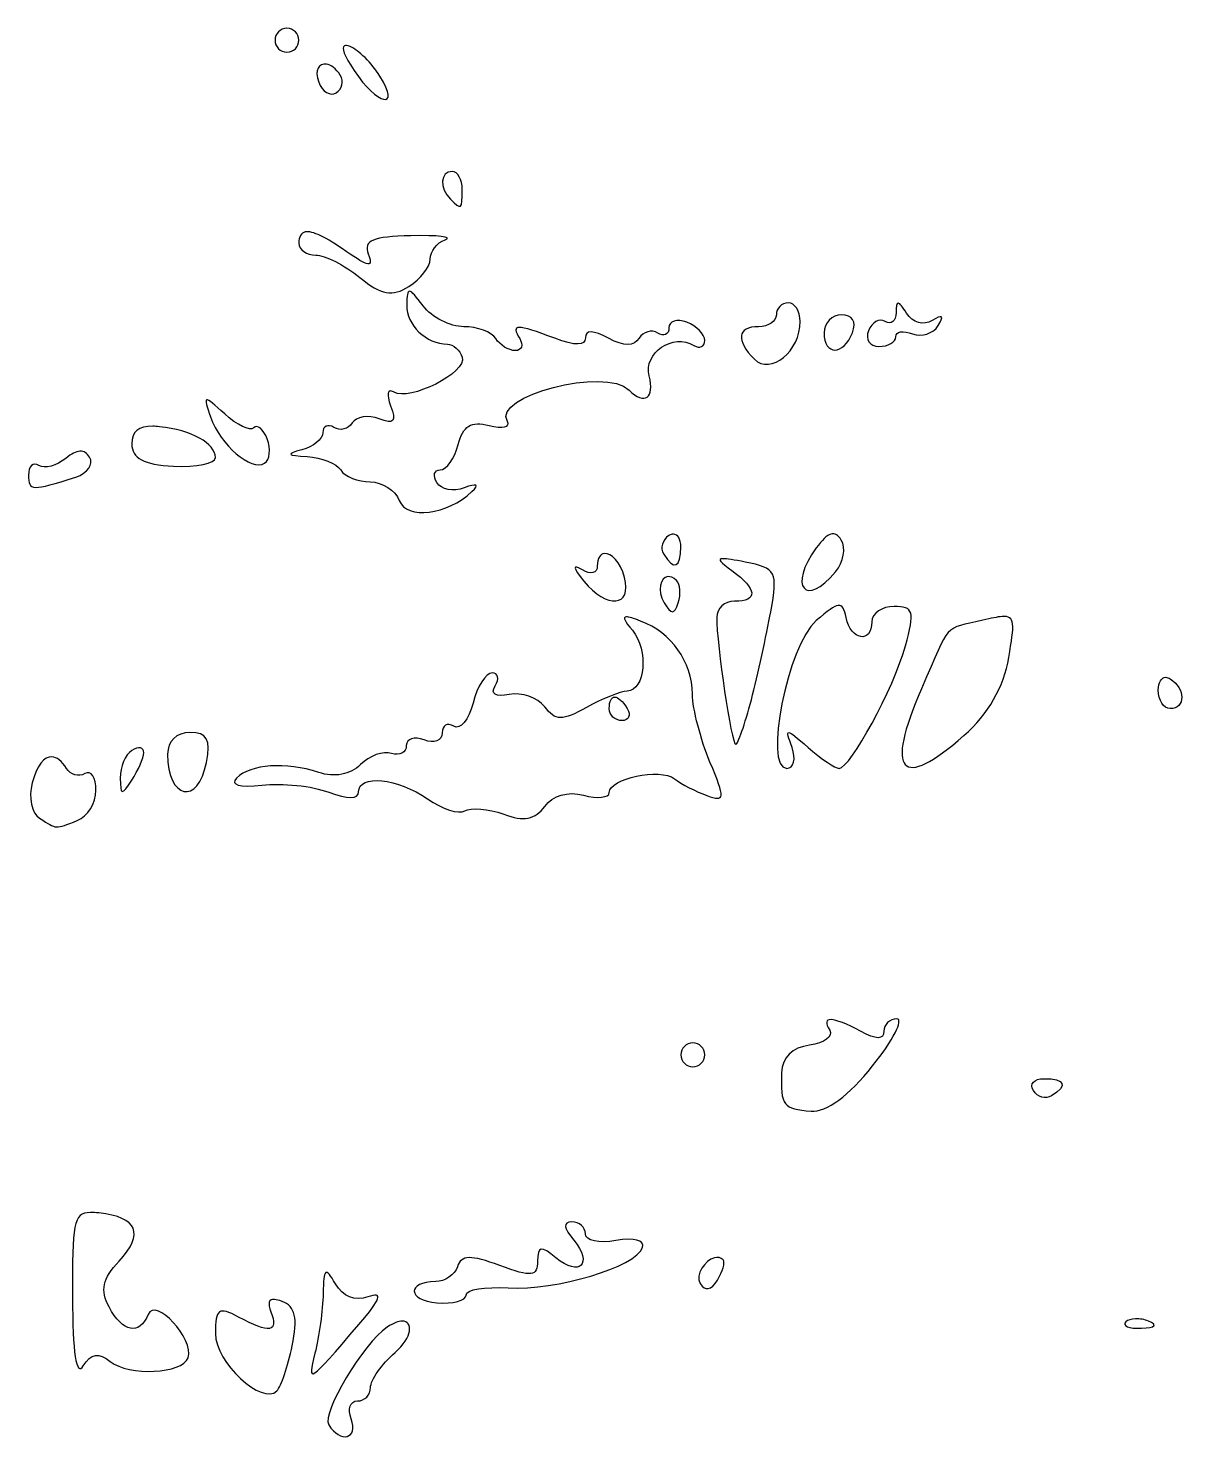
# Model space of a CAD drawing. Header units: centimetres. Extents: x -12.1 to 12.1, y -9.6 to 9.6.
# Drawn here: x -9.055 to -6.489, y 3.042 to 6.18 of the extents above; entities that cross this region are included whole.
import ezdxf

# ---------------------------------------------------------------- set-up
doc = ezdxf.new("R2010")
doc.units = ezdxf.units.CM
doc.header["$MEASUREMENT"] = 0
doc.layers.add('Layer 1', color=7, linetype='Continuous')

msp = doc.modelspace()

# ---------------------------------------------------------------- linework, layer by layer
at = {"layer": 'Layer 1'}
for points, knots in [([(-8.48117, 6.17971), (-8.46662, 6.17971), (-8.45472, 6.1678), (-8.45472, 6.15325), (-8.45472, 6.15325), (-8.45472, 6.1387), (-8.46662, 6.12679), (-8.48117, 6.12679), (-8.48117, 6.12679), (-8.49573, 6.12679), (-8.50763, 6.1387), (-8.50763, 6.15325), (-8.50763, 6.15325), (-8.50763, 6.1678), (-8.49573, 6.17971), (-8.48117, 6.17971)], [0, 0, 0, 0, 0.2, 0.2, 0.2, 0.2, 0.4, 0.4, 0.4, 0.4, 0.6, 0.6, 0.6, 0.6, 1, 1, 1, 1]), ([(-8.35384, 6.14085), (-8.35137, 6.1419), (-8.34714, 6.14138), (-8.34144, 6.13919), (-8.34144, 6.13919), (-8.32289, 6.13208), (-8.2933, 6.1027), (-8.2753, 6.07388), (-8.2753, 6.07388), (-8.22748, 5.99732), (-8.28178, 6.0091), (-8.33235, 6.08628), (-8.33235, 6.08628), (-8.35405, 6.11941), (-8.36128, 6.13769), (-8.35384, 6.14085)], [0, 0, 0, 0, 0.2, 0.2, 0.2, 0.2, 0.4, 0.4, 0.4, 0.4, 0.6, 0.6, 0.6, 0.6, 1, 1, 1, 1]), ([(-8.39353, 6.10033), (-8.38377, 6.09886), (-8.37227, 6.09063), (-8.36294, 6.07553), (-8.36294, 6.07553), (-8.35457, 6.06198), (-8.35877, 6.04487), (-8.37203, 6.03667), (-8.37203, 6.03667), (-8.3853, 6.02847), (-8.40255, 6.0389), (-8.41089, 6.06065), (-8.41089, 6.06065), (-8.42117, 6.08744), (-8.40981, 6.10279), (-8.39353, 6.10033)], [0, 0, 0, 0, 0.2, 0.2, 0.2, 0.2, 0.4, 0.4, 0.4, 0.4, 0.6, 0.6, 0.6, 0.6, 1, 1, 1, 1]), ([(-8.11489, 5.86221), (-8.10276, 5.86221), (-8.09257, 5.84435), (-8.09257, 5.82252), (-8.09257, 5.82252), (-8.09257, 5.77756), (-8.0945, 5.7765), (-8.11903, 5.80102), (-8.11903, 5.80102), (-8.14369, 5.82569), (-8.14132, 5.86221), (-8.11489, 5.86221)], [0, 0, 0, 0, 0.25, 0.25, 0.25, 0.25, 0.5, 0.5, 0.5, 0.5, 1, 1, 1, 1]), ([(-8.44066, 5.72826), (-8.42485, 5.73151), (-8.39491, 5.71693), (-8.34971, 5.68527), (-8.34971, 5.68527), (-8.29956, 5.65014), (-8.28929, 5.64916), (-8.30093, 5.67948), (-8.30093, 5.67948), (-8.31225, 5.70899), (-8.29071, 5.71823), (-8.20667, 5.71999), (-8.20667, 5.71999), (-8.14656, 5.72126), (-8.11241, 5.71731), (-8.1306, 5.7109), (-8.1306, 5.7109), (-8.14879, 5.70449), (-8.16367, 5.68502), (-8.16367, 5.66791), (-8.16367, 5.66791), (-8.16367, 5.65079), (-8.18474, 5.62383), (-8.2108, 5.60755), (-8.2108, 5.60755), (-8.24817, 5.58421), (-8.27155, 5.58821), (-8.31994, 5.62739), (-8.31994, 5.62739), (-8.3537, 5.65472), (-8.39729, 5.677), (-8.41751, 5.677), (-8.41751, 5.677), (-8.43772, 5.677), (-8.45472, 5.68891), (-8.45472, 5.70346), (-8.45472, 5.70346), (-8.45472, 5.71779), (-8.45015, 5.72631), (-8.44066, 5.72826)], [0, 0, 0, 0, 0.0909091, 0.0909091, 0.0909091, 0.0909091, 0.1818182, 0.1818182, 0.1818182, 0.1818182, 0.2727273, 0.2727273, 0.2727273, 0.2727273, 0.3636364, 0.3636364, 0.3636364, 0.3636364, 0.4545455, 0.4545455, 0.4545455, 0.4545455, 0.5454545, 0.5454545, 0.5454545, 0.5454545, 0.6363636, 0.6363636, 0.6363636, 0.6363636, 0.7272727, 0.7272727, 0.7272727, 0.7272727, 0.8181818, 0.8181818, 0.8181818, 0.8181818, 1, 1, 1, 1]), ([(-8.20915, 5.5968), (-8.2043, 5.59659), (-8.19559, 5.5859), (-8.17938, 5.56455), (-8.17938, 5.56455), (-8.16005, 5.53909), (-8.11954, 5.51825), (-8.08926, 5.51825), (-8.08926, 5.51825), (-8.05898, 5.51825), (-8.02715, 5.50634), (-8.01815, 5.49179), (-8.01815, 5.49179), (-8.00916, 5.47724), (-7.98971, 5.46533), (-7.97516, 5.46533), (-7.97516, 5.46533), (-7.96061, 5.46533), (-7.95624, 5.47724), (-7.96524, 5.49179), (-7.96524, 5.49179), (-7.98564, 5.52481), (-7.97291, 5.52509), (-7.88752, 5.49262), (-7.88752, 5.49262), (-7.84242, 5.47547), (-7.81972, 5.47568), (-7.81972, 5.49345), (-7.81972, 5.49345), (-7.81972, 5.5112), (-7.80253, 5.51086), (-7.76845, 5.49262), (-7.76845, 5.49262), (-7.7337, 5.47402), (-7.71194, 5.47436), (-7.70065, 5.49262), (-7.70065, 5.49262), (-7.69149, 5.50745), (-7.67286, 5.51257), (-7.65931, 5.50419), (-7.65931, 5.50419), (-7.64577, 5.49582), (-7.63451, 5.50082), (-7.63451, 5.51577), (-7.63451, 5.51577), (-7.63451, 5.53072), (-7.61665, 5.53655), (-7.59482, 5.52817), (-7.59482, 5.52817), (-7.57299, 5.5198), (-7.55513, 5.50151), (-7.55513, 5.48766), (-7.55513, 5.48766), (-7.55513, 5.4738), (-7.56587, 5.46873), (-7.57911, 5.47691), (-7.57911, 5.47691), (-7.62496, 5.50524), (-7.69159, 5.4598), (-7.67833, 5.40911), (-7.67833, 5.40911), (-7.66545, 5.35986), (-7.6887, 5.34341), (-7.72298, 5.37769), (-7.72298, 5.37769), (-7.77525, 5.42996), (-8.02758, 5.36497), (-7.99252, 5.30824), (-7.99252, 5.30824), (-7.98475, 5.29566), (-8.00305, 5.2913), (-8.03304, 5.29914), (-8.03304, 5.29914), (-8.07311, 5.30962), (-8.09082, 5.29845), (-8.10166, 5.25697), (-8.10166, 5.25697), (-8.10978, 5.22595), (-8.12764, 5.20075), (-8.14135, 5.20075), (-8.14135, 5.20075), (-8.15506, 5.20075), (-8.1584, 5.18818), (-8.14879, 5.17264), (-8.14879, 5.17264), (-8.13918, 5.15709), (-8.11243, 5.15193), (-8.08843, 5.16106), (-8.08843, 5.16106), (-8.06042, 5.17172), (-8.05408, 5.16888), (-8.07107, 5.15279), (-8.07107, 5.15279), (-8.12559, 5.10118), (-8.2158, 5.08994), (-8.2323, 5.13295), (-8.2323, 5.13295), (-8.24106, 5.15578), (-8.2701, 5.17429), (-8.29679, 5.17429), (-8.29679, 5.17429), (-8.32348, 5.17429), (-8.35312, 5.1862), (-8.36211, 5.20075), (-8.36211, 5.20075), (-8.37111, 5.2153), (-8.40464, 5.22883), (-8.43653, 5.23052), (-8.43653, 5.23052), (-8.48129, 5.23289), (-8.48385, 5.23606), (-8.4481, 5.2454), (-8.4481, 5.2454), (-8.42263, 5.25205), (-8.4018, 5.26909), (-8.4018, 5.28343), (-8.4018, 5.28343), (-8.4018, 5.29778), (-8.39054, 5.30338), (-8.37699, 5.29501), (-8.37699, 5.29501), (-8.36345, 5.28664), (-8.34523, 5.29078), (-8.33648, 5.30493), (-8.33648, 5.30493), (-8.32773, 5.31908), (-8.30084, 5.32319), (-8.27695, 5.31402), (-8.27695, 5.31402), (-8.24391, 5.30135), (-8.23799, 5.30824), (-8.25132, 5.34296), (-8.25132, 5.34296), (-8.26096, 5.36809), (-8.25801, 5.38178), (-8.2447, 5.37356), (-8.2447, 5.37356), (-8.2096, 5.35186), (-8.08135, 5.41679), (-8.09257, 5.45045), (-8.09257, 5.45045), (-8.09779, 5.46613), (-8.1123, 5.47917), (-8.12564, 5.47939), (-8.12564, 5.47939), (-8.17271, 5.48018), (-8.2166, 5.522), (-8.21576, 5.56621), (-8.21576, 5.56621), (-8.21538, 5.58684), (-8.214, 5.59701), (-8.20915, 5.5968)], [0, 0, 0, 0, 0.025641, 0.025641, 0.025641, 0.025641, 0.0512821, 0.0512821, 0.0512821, 0.0512821, 0.0769231, 0.0769231, 0.0769231, 0.0769231, 0.1025641, 0.1025641, 0.1025641, 0.1025641, 0.1282051, 0.1282051, 0.1282051, 0.1282051, 0.1538462, 0.1538462, 0.1538462, 0.1538462, 0.1794872, 0.1794872, 0.1794872, 0.1794872, 0.2051282, 0.2051282, 0.2051282, 0.2051282, 0.2307692, 0.2307692, 0.2307692, 0.2307692, 0.2564103, 0.2564103, 0.2564103, 0.2564103, 0.2820513, 0.2820513, 0.2820513, 0.2820513, 0.3076923, 0.3076923, 0.3076923, 0.3076923, 0.3333333, 0.3333333, 0.3333333, 0.3333333, 0.3589744, 0.3589744, 0.3589744, 0.3589744, 0.3846154, 0.3846154, 0.3846154, 0.3846154, 0.4102564, 0.4102564, 0.4102564, 0.4102564, 0.4358974, 0.4358974, 0.4358974, 0.4358974, 0.4615385, 0.4615385, 0.4615385, 0.4615385, 0.4871795, 0.4871795, 0.4871795, 0.4871795, 0.5128205, 0.5128205, 0.5128205, 0.5128205, 0.5384615, 0.5384615, 0.5384615, 0.5384615, 0.5641026, 0.5641026, 0.5641026, 0.5641026, 0.5897436, 0.5897436, 0.5897436, 0.5897436, 0.6153846, 0.6153846, 0.6153846, 0.6153846, 0.6410256, 0.6410256, 0.6410256, 0.6410256, 0.6666667, 0.6666667, 0.6666667, 0.6666667, 0.6923077, 0.6923077, 0.6923077, 0.6923077, 0.7179487, 0.7179487, 0.7179487, 0.7179487, 0.7435897, 0.7435897, 0.7435897, 0.7435897, 0.7692308, 0.7692308, 0.7692308, 0.7692308, 0.7948718, 0.7948718, 0.7948718, 0.7948718, 0.8205128, 0.8205128, 0.8205128, 0.8205128, 0.8461538, 0.8461538, 0.8461538, 0.8461538, 0.8717949, 0.8717949, 0.8717949, 0.8717949, 0.8974359, 0.8974359, 0.8974359, 0.8974359, 0.9230769, 0.9230769, 0.9230769, 0.9230769, 0.9487179, 0.9487179, 0.9487179, 0.9487179, 1, 1, 1, 1]), ([(-7.36992, 5.57117), (-7.35537, 5.57117), (-7.34347, 5.55269), (-7.34347, 5.52983), (-7.34347, 5.52983), (-7.34347, 5.46407), (-7.40901, 5.41017), (-7.44516, 5.44632), (-7.44516, 5.44632), (-7.4868, 5.48796), (-7.48325, 5.51825), (-7.43607, 5.51825), (-7.43607, 5.51825), (-7.41424, 5.51825), (-7.39638, 5.53016), (-7.39638, 5.54471), (-7.39638, 5.54471), (-7.39638, 5.55926), (-7.38448, 5.57117), (-7.36992, 5.57117)], [0, 0, 0, 0, 0.1666667, 0.1666667, 0.1666667, 0.1666667, 0.3333333, 0.3333333, 0.3333333, 0.3333333, 0.5, 0.5, 0.5, 0.5, 0.6666667, 0.6666667, 0.6666667, 0.6666667, 1, 1, 1, 1]), ([(-7.12601, 5.57034), (-7.12244, 5.57006), (-7.11688, 5.56233), (-7.10782, 5.54802), (-7.10782, 5.54802), (-7.09437, 5.52677), (-7.07029, 5.52024), (-7.05077, 5.53231), (-7.05077, 5.53231), (-7.02829, 5.5462), (-7.02413, 5.54244), (-7.03754, 5.52073), (-7.03754, 5.52073), (-7.04854, 5.50294), (-7.07424, 5.49473), (-7.09459, 5.50254), (-7.09459, 5.50254), (-7.11495, 5.51035), (-7.1318, 5.5076), (-7.1318, 5.49593), (-7.1318, 5.49593), (-7.1318, 5.48426), (-7.14857, 5.47443), (-7.16901, 5.47443), (-7.16901, 5.47443), (-7.18945, 5.47443), (-7.19957, 5.48984), (-7.19216, 5.50916), (-7.19216, 5.50916), (-7.18474, 5.52847), (-7.16798, 5.53788), (-7.15495, 5.52983), (-7.15495, 5.52983), (-7.14192, 5.52177), (-7.13119, 5.53062), (-7.13097, 5.54967), (-7.13097, 5.54967), (-7.13081, 5.56326), (-7.12958, 5.57062), (-7.12601, 5.57034)], [0, 0, 0, 0, 0.0909091, 0.0909091, 0.0909091, 0.0909091, 0.1818182, 0.1818182, 0.1818182, 0.1818182, 0.2727273, 0.2727273, 0.2727273, 0.2727273, 0.3636364, 0.3636364, 0.3636364, 0.3636364, 0.4545455, 0.4545455, 0.4545455, 0.4545455, 0.5454545, 0.5454545, 0.5454545, 0.5454545, 0.6363636, 0.6363636, 0.6363636, 0.6363636, 0.7272727, 0.7272727, 0.7272727, 0.7272727, 0.8181818, 0.8181818, 0.8181818, 0.8181818, 1, 1, 1, 1]), ([(-7.25169, 5.54471), (-7.22802, 5.54471), (-7.21843, 5.5292), (-7.22771, 5.50502), (-7.22771, 5.50502), (-7.24742, 5.45366), (-7.29055, 5.45366), (-7.29055, 5.50502), (-7.29055, 5.50502), (-7.29055, 5.52685), (-7.27306, 5.54471), (-7.25169, 5.54471)], [0, 0, 0, 0, 0.25, 0.25, 0.25, 0.25, 0.5, 0.5, 0.5, 0.5, 1, 1, 1, 1]), ([(-8.65894, 5.35619), (-8.65479, 5.35706), (-8.64274, 5.34603), (-8.61925, 5.32477), (-8.61925, 5.32477), (-8.59198, 5.30009), (-8.5627, 5.28625), (-8.55476, 5.29418), (-8.55476, 5.29418), (-8.54683, 5.30212), (-8.53343, 5.29137), (-8.525, 5.26938), (-8.525, 5.26938), (-8.51656, 5.24739), (-8.51901, 5.22291), (-8.53078, 5.21563), (-8.53078, 5.21563), (-8.56021, 5.19745), (-8.62877, 5.25579), (-8.65067, 5.31816), (-8.65067, 5.31816), (-8.65923, 5.34252), (-8.66309, 5.35533), (-8.65894, 5.35619)], [0, 0, 0, 0, 0.1428571, 0.1428571, 0.1428571, 0.1428571, 0.2857143, 0.2857143, 0.2857143, 0.2857143, 0.4285714, 0.4285714, 0.4285714, 0.4285714, 0.5714286, 0.5714286, 0.5714286, 0.5714286, 0.7142857, 0.7142857, 0.7142857, 0.7142857, 1, 1, 1, 1]), ([(-8.77883, 5.29749), (-8.77432, 5.29745), (-8.76917, 5.29722), (-8.76395, 5.29666), (-8.76395, 5.29666), (-8.69219, 5.28901), (-8.63992, 5.26012), (-8.63992, 5.22804), (-8.63992, 5.22804), (-8.63992, 5.21538), (-8.68166, 5.20641), (-8.73253, 5.20902), (-8.73253, 5.20902), (-8.79961, 5.21245), (-8.82505, 5.22635), (-8.82513, 5.25863), (-8.82513, 5.25863), (-8.8252, 5.28545), (-8.81043, 5.29779), (-8.77883, 5.29749)], [0, 0, 0, 0, 0.1666667, 0.1666667, 0.1666667, 0.1666667, 0.3333333, 0.3333333, 0.3333333, 0.3333333, 0.5, 0.5, 0.5, 0.5, 0.6666667, 0.6666667, 0.6666667, 0.6666667, 1, 1, 1, 1]), ([(-8.94006, 5.24209), (-8.93133, 5.24243), (-8.92454, 5.23853), (-8.91856, 5.22886), (-8.91856, 5.22886), (-8.90907, 5.2135), (-8.92277, 5.19361), (-8.94916, 5.18504), (-8.94916, 5.18504), (-9.04626, 5.15351), (-9.05416, 5.15387), (-9.05416, 5.18917), (-9.05416, 5.18917), (-9.05416, 5.20897), (-9.04378, 5.21856), (-9.03101, 5.21067), (-9.03101, 5.21067), (-9.01825, 5.20278), (-8.99138, 5.20987), (-8.97148, 5.22638), (-8.97148, 5.22638), (-8.95895, 5.23678), (-8.94879, 5.24175), (-8.94006, 5.24209)], [0, 0, 0, 0, 0.1428571, 0.1428571, 0.1428571, 0.1428571, 0.2857143, 0.2857143, 0.2857143, 0.2857143, 0.4285714, 0.4285714, 0.4285714, 0.4285714, 0.5714286, 0.5714286, 0.5714286, 0.5714286, 0.7142857, 0.7142857, 0.7142857, 0.7142857, 1, 1, 1, 1]), ([(-7.62459, 5.05854), (-7.61494, 5.05821), (-7.60805, 5.04744), (-7.60805, 5.03042), (-7.60805, 5.03042), (-7.60805, 4.98395), (-7.6234, 4.97719), (-7.64608, 5.01389), (-7.64608, 5.01389), (-7.65446, 5.02743), (-7.6493, 5.04609), (-7.63451, 5.05523), (-7.63451, 5.05523), (-7.63081, 5.05751), (-7.6278, 5.05864), (-7.62459, 5.05854)], [0, 0, 0, 0, 0.2, 0.2, 0.2, 0.2, 0.4, 0.4, 0.4, 0.4, 0.6, 0.6, 0.6, 0.6, 1, 1, 1, 1]), ([(-7.27567, 5.05854), (-7.26684, 5.06128), (-7.25955, 5.05669), (-7.25252, 5.04531), (-7.25252, 5.04531), (-7.24177, 5.02791), (-7.24733, 4.99622), (-7.26492, 4.97503), (-7.26492, 4.97503), (-7.33185, 4.89438), (-7.37067, 4.94212), (-7.30791, 5.02794), (-7.30791, 5.02794), (-7.29508, 5.0455), (-7.2845, 5.0558), (-7.27567, 5.05854)], [0, 0, 0, 0, 0.2, 0.2, 0.2, 0.2, 0.4, 0.4, 0.4, 0.4, 0.6, 0.6, 0.6, 0.6, 1, 1, 1, 1]), ([(-7.77755, 5.01554), (-7.76275, 5.01713), (-7.74189, 4.99699), (-7.7329, 4.96263), (-7.7329, 4.96263), (-7.71574, 4.897), (-7.77225, 4.89176), (-7.82302, 4.95436), (-7.82302, 4.95436), (-7.8477, 4.98477), (-7.8488, 4.99266), (-7.82633, 4.97916), (-7.82633, 4.97916), (-7.80814, 4.96823), (-7.79326, 4.97202), (-7.79326, 4.98743), (-7.79326, 4.98743), (-7.79326, 5.00583), (-7.78643, 5.01459), (-7.77755, 5.01554)], [0, 0, 0, 0, 0.1666667, 0.1666667, 0.1666667, 0.1666667, 0.3333333, 0.3333333, 0.3333333, 0.3333333, 0.5, 0.5, 0.5, 0.5, 0.6666667, 0.6666667, 0.6666667, 0.6666667, 1, 1, 1, 1]), ([(-7.51462, 5.00397), (-7.50655, 5.00411), (-7.49027, 5.0012), (-7.46584, 4.99652), (-7.46584, 4.99652), (-7.39627, 4.98323), (-7.3928, 4.97586), (-7.40878, 4.88656), (-7.40878, 4.88656), (-7.41821, 4.83392), (-7.43756, 4.746), (-7.45178, 4.69143), (-7.45178, 4.69143), (-7.466, 4.63686), (-7.48177, 4.59221), (-7.48651, 4.59221), (-7.48651, 4.59221), (-7.49564, 4.59221), (-7.52867, 4.8133), (-7.52867, 4.87416), (-7.52867, 4.87416), (-7.52867, 4.89395), (-7.51081, 4.90971), (-7.48899, 4.90971), (-7.48899, 4.90971), (-7.4364, 4.90971), (-7.43845, 4.93632), (-7.49477, 4.97751), (-7.49477, 4.97751), (-7.5198, 4.99581), (-7.52807, 5.00373), (-7.51462, 5.00397)], [0, 0, 0, 0, 0.1111111, 0.1111111, 0.1111111, 0.1111111, 0.2222222, 0.2222222, 0.2222222, 0.2222222, 0.3333333, 0.3333333, 0.3333333, 0.3333333, 0.4444444, 0.4444444, 0.4444444, 0.4444444, 0.5555556, 0.5555556, 0.5555556, 0.5555556, 0.6666667, 0.6666667, 0.6666667, 0.6666667, 0.7777778, 0.7777778, 0.7777778, 0.7777778, 1, 1, 1, 1]), ([(-7.63699, 4.96428), (-7.63147, 4.96485), (-7.62469, 4.96273), (-7.61797, 4.95601), (-7.61797, 4.95601), (-7.60918, 4.94722), (-7.60771, 4.92478), (-7.61384, 4.9064), (-7.61384, 4.9064), (-7.6228, 4.87951), (-7.62859, 4.87943), (-7.64526, 4.9064), (-7.64526, 4.9064), (-7.66181, 4.93318), (-7.65354, 4.96256), (-7.63699, 4.96428)], [0, 0, 0, 0, 0.2, 0.2, 0.2, 0.2, 0.4, 0.4, 0.4, 0.4, 0.6, 0.6, 0.6, 0.6, 1, 1, 1, 1]), ([(-7.25913, 4.90061), (-7.24995, 4.90153), (-7.24557, 4.89233), (-7.24177, 4.87333), (-7.24177, 4.87333), (-7.23163, 4.82267), (-7.18472, 4.81511), (-7.18472, 4.86423), (-7.18472, 4.86423), (-7.18472, 4.88294), (-7.16218, 4.89813), (-7.13511, 4.89813), (-7.13511, 4.89813), (-7.09211, 4.89813), (-7.08906, 4.88741), (-7.1103, 4.81049), (-7.1103, 4.81049), (-7.13625, 4.7165), (-7.23231, 4.53929), (-7.25748, 4.53929), (-7.25748, 4.53929), (-7.26581, 4.53929), (-7.29702, 4.56013), (-7.3261, 4.58559), (-7.3261, 4.58559), (-7.37646, 4.62969), (-7.37774, 4.62969), (-7.36166, 4.58559), (-7.36166, 4.58559), (-7.35231, 4.55996), (-7.35767, 4.53929), (-7.37323, 4.53929), (-7.37323, 4.53929), (-7.42584, 4.53929), (-7.37132, 4.81226), (-7.30791, 4.86671), (-7.30791, 4.86671), (-7.28237, 4.88865), (-7.26831, 4.89969), (-7.25913, 4.90061)], [0, 0, 0, 0, 0.0909091, 0.0909091, 0.0909091, 0.0909091, 0.1818182, 0.1818182, 0.1818182, 0.1818182, 0.2727273, 0.2727273, 0.2727273, 0.2727273, 0.3636364, 0.3636364, 0.3636364, 0.3636364, 0.4545455, 0.4545455, 0.4545455, 0.4545455, 0.5454545, 0.5454545, 0.5454545, 0.5454545, 0.6363636, 0.6363636, 0.6363636, 0.6363636, 0.7272727, 0.7272727, 0.7272727, 0.7272727, 0.8181818, 0.8181818, 0.8181818, 0.8181818, 1, 1, 1, 1]), ([(-7.72877, 4.87498), (-7.72355, 4.87498), (-7.71304, 4.87178), (-7.69735, 4.86589), (-7.69735, 4.86589), (-7.62858, 4.84004), (-7.58342, 4.77588), (-7.58242, 4.70383), (-7.58242, 4.70383), (-7.58195, 4.67062), (-7.56427, 4.60293), (-7.54356, 4.55335), (-7.54356, 4.55335), (-7.50917, 4.47105), (-7.50975, 4.46457), (-7.55017, 4.47893), (-7.55017, 4.47893), (-7.57453, 4.48759), (-7.6068, 4.50446), (-7.62211, 4.51614), (-7.62211, 4.51614), (-7.65418, 4.54062), (-7.7668, 4.51672), (-7.7668, 4.48555), (-7.7668, 4.48555), (-7.7668, 4.47406), (-7.79257, 4.47158), (-7.82385, 4.47976), (-7.82385, 4.47976), (-7.85855, 4.48884), (-7.89193, 4.47945), (-7.90984, 4.45496), (-7.90984, 4.45496), (-7.93115, 4.42581), (-7.95596, 4.42101), (-8.00079, 4.43759), (-8.00079, 4.43759), (-8.03475, 4.45015), (-8.0736, 4.45318), (-8.08678, 4.44503), (-8.08678, 4.44503), (-8.09996, 4.43689), (-8.13709, 4.44882), (-8.16946, 4.47149), (-8.16946, 4.47149), (-8.23531, 4.51762), (-8.32242, 4.52669), (-8.32242, 4.4872), (-8.32242, 4.4872), (-8.32242, 4.47058), (-8.34579, 4.47011), (-8.38857, 4.48638), (-8.38857, 4.48638), (-8.4251, 4.50026), (-8.49193, 4.50728), (-8.53657, 4.50208), (-8.53657, 4.50208), (-8.58653, 4.49627), (-8.60792, 4.50267), (-8.5928, 4.51779), (-8.5928, 4.51779), (-8.56167, 4.54892), (-8.48409, 4.55427), (-8.41089, 4.5302), (-8.41089, 4.5302), (-8.37579, 4.51865), (-8.34062, 4.52523), (-8.31829, 4.54756), (-8.31829, 4.54756), (-8.29844, 4.56741), (-8.26772, 4.57838), (-8.24966, 4.57236), (-8.24966, 4.57236), (-8.2316, 4.56634), (-8.21659, 4.57442), (-8.21659, 4.58973), (-8.21659, 4.58973), (-8.21659, 4.60504), (-8.19873, 4.61051), (-8.1769, 4.60213), (-8.1769, 4.60213), (-8.15508, 4.59375), (-8.13722, 4.60087), (-8.13722, 4.61784), (-8.13722, 4.61784), (-8.13722, 4.63481), (-8.12571, 4.64145), (-8.11158, 4.63272), (-8.11158, 4.63272), (-8.09746, 4.62399), (-8.07787, 4.64701), (-8.06859, 4.68399), (-8.06859, 4.68399), (-8.05931, 4.72096), (-8.04026, 4.75096), (-8.02642, 4.75096), (-8.02642, 4.75096), (-8.01259, 4.75096), (-8.00995, 4.73797), (-8.01981, 4.72202), (-8.01981, 4.72202), (-8.03098, 4.70394), (-8.01921, 4.69669), (-7.98839, 4.703), (-7.98839, 4.703), (-7.9612, 4.70857), (-7.92554, 4.69628), (-7.90984, 4.67572), (-7.90984, 4.67572), (-7.88574, 4.64416), (-7.87131, 4.64411), (-7.81724, 4.67406), (-7.81724, 4.67406), (-7.78201, 4.69358), (-7.74146, 4.70993), (-7.72711, 4.71044), (-7.72711, 4.71044), (-7.68686, 4.71189), (-7.6793, 4.80156), (-7.71554, 4.84522), (-7.71554, 4.84522), (-7.73246, 4.86561), (-7.73745, 4.87498), (-7.72877, 4.87498)], [0, 0, 0, 0, 0.03125, 0.03125, 0.03125, 0.03125, 0.0625, 0.0625, 0.0625, 0.0625, 0.09375, 0.09375, 0.09375, 0.09375, 0.125, 0.125, 0.125, 0.125, 0.15625, 0.15625, 0.15625, 0.15625, 0.1875, 0.1875, 0.1875, 0.1875, 0.21875, 0.21875, 0.21875, 0.21875, 0.25, 0.25, 0.25, 0.25, 0.28125, 0.28125, 0.28125, 0.28125, 0.3125, 0.3125, 0.3125, 0.3125, 0.34375, 0.34375, 0.34375, 0.34375, 0.375, 0.375, 0.375, 0.375, 0.40625, 0.40625, 0.40625, 0.40625, 0.4375, 0.4375, 0.4375, 0.4375, 0.46875, 0.46875, 0.46875, 0.46875, 0.5, 0.5, 0.5, 0.5, 0.53125, 0.53125, 0.53125, 0.53125, 0.5625, 0.5625, 0.5625, 0.5625, 0.59375, 0.59375, 0.59375, 0.59375, 0.625, 0.625, 0.625, 0.625, 0.65625, 0.65625, 0.65625, 0.65625, 0.6875, 0.6875, 0.6875, 0.6875, 0.71875, 0.71875, 0.71875, 0.71875, 0.75, 0.75, 0.75, 0.75, 0.78125, 0.78125, 0.78125, 0.78125, 0.8125, 0.8125, 0.8125, 0.8125, 0.84375, 0.84375, 0.84375, 0.84375, 0.875, 0.875, 0.875, 0.875, 0.90625, 0.90625, 0.90625, 0.90625, 0.9375, 0.9375, 0.9375, 0.9375, 1, 1, 1, 1]), ([(-6.89615, 4.87581), (-6.86586, 4.8783), (-6.86877, 4.85897), (-6.88127, 4.78486), (-6.88127, 4.78486), (-6.89227, 4.71966), (-6.92661, 4.65946), (-6.98049, 4.61205), (-6.98049, 4.61205), (-7.1203, 4.48905), (-7.15626, 4.52873), (-7.07475, 4.71541), (-7.07475, 4.71541), (-7.00824, 4.86771), (-7.02791, 4.84603), (-6.93832, 4.86754), (-6.93832, 4.86754), (-6.92002, 4.87193), (-6.90625, 4.87498), (-6.89615, 4.87581)], [0, 0, 0, 0, 0.1666667, 0.1666667, 0.1666667, 0.1666667, 0.3333333, 0.3333333, 0.3333333, 0.3333333, 0.5, 0.5, 0.5, 0.5, 0.6666667, 0.6666667, 0.6666667, 0.6666667, 1, 1, 1, 1]), ([(-6.53318, 4.74104), (-6.54267, 4.74062), (-6.54972, 4.72994), (-6.54972, 4.71292), (-6.54972, 4.71292), (-6.54972, 4.69024), (-6.53781, 4.67158), (-6.52326, 4.67158), (-6.52326, 4.67158), (-6.48902, 4.67158), (-6.48902, 4.71657), (-6.52326, 4.73773), (-6.52326, 4.73773), (-6.5269, 4.73998), (-6.53002, 4.74118), (-6.53318, 4.74104)], [0, 0, 0, 0, 0.2, 0.2, 0.2, 0.2, 0.4, 0.4, 0.4, 0.4, 0.6, 0.6, 0.6, 0.6, 1, 1, 1, 1]), ([(-7.7544, 4.69721), (-7.7617, 4.69721), (-7.7668, 4.68854), (-7.7668, 4.67158), (-7.7668, 4.67158), (-7.7668, 4.65703), (-7.7541, 4.64513), (-7.73869, 4.64513), (-7.73869, 4.64513), (-7.72328, 4.64513), (-7.71812, 4.65703), (-7.72711, 4.67158), (-7.72711, 4.67158), (-7.73759, 4.68853), (-7.74709, 4.69721), (-7.7544, 4.69721)], [0, 0, 0, 0, 0.2, 0.2, 0.2, 0.2, 0.4, 0.4, 0.4, 0.4, 0.6, 0.6, 0.6, 0.6, 1, 1, 1, 1]), ([(-8.69615, 4.61867), (-8.65788, 4.61867), (-8.64994, 4.60391), (-8.65977, 4.55252), (-8.65977, 4.55252), (-8.67814, 4.45643), (-8.74576, 4.47085), (-8.74576, 4.57071), (-8.74576, 4.57071), (-8.74576, 4.60037), (-8.72626, 4.61867), (-8.69615, 4.61867)], [0, 0, 0, 0, 0.25, 0.25, 0.25, 0.25, 0.5, 0.5, 0.5, 0.5, 1, 1, 1, 1]), ([(-8.80612, 4.58477), (-8.80139, 4.58385), (-8.79856, 4.5799), (-8.79867, 4.57402), (-8.79867, 4.57402), (-8.7989, 4.56225), (-8.81103, 4.53466), (-8.82513, 4.51283), (-8.82513, 4.51283), (-8.84724, 4.47863), (-8.85041, 4.47924), (-8.85076, 4.51779), (-8.85076, 4.51779), (-8.85099, 4.5424), (-8.83968, 4.56999), (-8.82513, 4.57898), (-8.82513, 4.57898), (-8.81786, 4.58348), (-8.81084, 4.58568), (-8.80612, 4.58477)], [0, 0, 0, 0, 0.1666667, 0.1666667, 0.1666667, 0.1666667, 0.3333333, 0.3333333, 0.3333333, 0.3333333, 0.5, 0.5, 0.5, 0.5, 0.6666667, 0.6666667, 0.6666667, 0.6666667, 1, 1, 1, 1]), ([(-9.00207, 4.56492), (-8.9916, 4.56411), (-8.98005, 4.55584), (-8.96983, 4.53929), (-8.96983, 4.53929), (-8.96069, 4.5245), (-8.94286, 4.51934), (-8.92931, 4.52772), (-8.92931, 4.52772), (-8.91577, 4.53609), (-8.90451, 4.51891), (-8.90451, 4.49051), (-8.90451, 4.49051), (-8.90451, 4.4621), (-8.92283, 4.43237), (-8.94585, 4.42354), (-8.94585, 4.42354), (-8.99624, 4.4042), (-8.99019, 4.40361), (-9.02936, 4.4285), (-9.02936, 4.4285), (-9.04741, 4.43997), (-9.05452, 4.47407), (-9.04589, 4.50705), (-9.04589, 4.50705), (-9.03569, 4.54605), (-9.01953, 4.56628), (-9.00207, 4.56492)], [0, 0, 0, 0, 0.125, 0.125, 0.125, 0.125, 0.25, 0.25, 0.25, 0.25, 0.375, 0.375, 0.375, 0.375, 0.5, 0.5, 0.5, 0.5, 0.625, 0.625, 0.625, 0.625, 0.75, 0.75, 0.75, 0.75, 1, 1, 1, 1]), ([(-7.12932, 3.98367), (-7.11354, 3.98367), (-7.13771, 3.93675), (-7.18306, 3.87949), (-7.18306, 3.87949), (-7.23532, 3.8135), (-7.28523, 3.77686), (-7.31949, 3.77944), (-7.31949, 3.77944), (-7.3812, 3.78409), (-7.3872, 3.79159), (-7.38481, 3.8646), (-7.38481, 3.8646), (-7.38369, 3.89876), (-7.36147, 3.9203), (-7.3228, 3.92579), (-7.3228, 3.92579), (-7.28984, 3.93047), (-7.2698, 3.94535), (-7.27815, 3.95886), (-7.27815, 3.95886), (-7.29803, 3.99104), (-7.27297, 3.99034), (-7.20952, 3.95638), (-7.20952, 3.95638), (-7.17424, 3.9375), (-7.15826, 3.9375), (-7.15826, 3.95638), (-7.15826, 3.95638), (-7.15826, 3.97145), (-7.14509, 3.98367), (-7.12932, 3.98367)], [0, 0, 0, 0, 0.1111111, 0.1111111, 0.1111111, 0.1111111, 0.2222222, 0.2222222, 0.2222222, 0.2222222, 0.3333333, 0.3333333, 0.3333333, 0.3333333, 0.4444444, 0.4444444, 0.4444444, 0.4444444, 0.5555556, 0.5555556, 0.5555556, 0.5555556, 0.6666667, 0.6666667, 0.6666667, 0.6666667, 0.7777778, 0.7777778, 0.7777778, 0.7777778, 1, 1, 1, 1]), ([(-7.58159, 3.93075), (-7.56704, 3.93075), (-7.55513, 3.91884), (-7.55513, 3.90429), (-7.55513, 3.90429), (-7.55513, 3.88974), (-7.56704, 3.87783), (-7.58159, 3.87783), (-7.58159, 3.87783), (-7.59614, 3.87783), (-7.60805, 3.88974), (-7.60805, 3.90429), (-7.60805, 3.90429), (-7.60805, 3.91884), (-7.59614, 3.93075), (-7.58159, 3.93075)], [0, 0, 0, 0, 0.2, 0.2, 0.2, 0.2, 0.4, 0.4, 0.4, 0.4, 0.6, 0.6, 0.6, 0.6, 1, 1, 1, 1]), ([(-6.80272, 3.85138), (-6.82541, 3.85138), (-6.83584, 3.83971), (-6.8267, 3.82492), (-6.8267, 3.82492), (-6.81756, 3.81013), (-6.79973, 3.80497), (-6.78619, 3.81334), (-6.78619, 3.81334), (-6.74949, 3.83602), (-6.75625, 3.85138), (-6.80272, 3.85138)], [0, 0, 0, 0, 0.25, 0.25, 0.25, 0.25, 0.5, 0.5, 0.5, 0.5, 1, 1, 1, 1]), ([(-8.91691, 3.55455), (-8.9114, 3.55455), (-8.905, 3.55447), (-8.89789, 3.55372), (-8.89789, 3.55372), (-8.81223, 3.54465), (-8.79682, 3.50762), (-8.85324, 3.44706), (-8.85324, 3.44706), (-8.89035, 3.40723), (-8.8954, 3.38242), (-8.87557, 3.34536), (-8.87557, 3.34536), (-8.84517, 3.28857), (-8.80854, 3.28131), (-8.78875, 3.32882), (-8.78875, 3.32882), (-8.77251, 3.36782), (-8.68642, 3.27448), (-8.70028, 3.23291), (-8.70028, 3.23291), (-8.71229, 3.19687), (-8.83121, 3.19115), (-8.87309, 3.22464), (-8.87309, 3.22464), (-8.89859, 3.24504), (-8.91515, 3.24232), (-8.93262, 3.21472), (-8.93262, 3.21472), (-8.94833, 3.18989), (-8.95633, 3.24333), (-8.9566, 3.36851), (-8.9566, 3.36851), (-8.95694, 3.52858), (-8.95551, 3.55449), (-8.91691, 3.55455)], [0, 0, 0, 0, 0.1, 0.1, 0.1, 0.1, 0.2, 0.2, 0.2, 0.2, 0.3, 0.3, 0.3, 0.3, 0.4, 0.4, 0.4, 0.4, 0.5, 0.5, 0.5, 0.5, 0.6, 0.6, 0.6, 0.6, 0.7, 0.7, 0.7, 0.7, 0.8, 0.8, 0.8, 0.8, 1, 1, 1, 1]), ([(-7.84948, 3.53388), (-7.83315, 3.53388), (-7.81972, 3.52225), (-7.81972, 3.50742), (-7.81972, 3.50742), (-7.81972, 3.49258), (-7.78925, 3.48576), (-7.75192, 3.49253), (-7.75192, 3.49253), (-7.71146, 3.49987), (-7.68769, 3.49339), (-7.69321, 3.47682), (-7.69321, 3.47682), (-7.70727, 3.43464), (-7.88535, 3.38112), (-7.99087, 3.38753), (-7.99087, 3.38753), (-8.04236, 3.39065), (-8.0843, 3.38396), (-8.0843, 3.37182), (-8.0843, 3.37182), (-8.0843, 3.35967), (-8.11346, 3.35153), (-8.14879, 3.35445), (-8.14879, 3.35445), (-8.21434, 3.35988), (-8.21653, 3.40158), (-8.15127, 3.40158), (-8.15127, 3.40158), (-8.13151, 3.40158), (-8.10953, 3.41647), (-8.10332, 3.43466), (-8.10332, 3.43466), (-8.09447, 3.46054), (-8.07441, 3.46122), (-8.00906, 3.43714), (-8.00906, 3.43714), (-7.93824, 3.41104), (-7.92555, 3.41261), (-7.92555, 3.44706), (-7.92555, 3.44706), (-7.92555, 3.48046), (-7.91819, 3.48201), (-7.88503, 3.4545), (-7.88503, 3.4545), (-7.83267, 3.41104), (-7.80189, 3.44099), (-7.84535, 3.49336), (-7.84535, 3.49336), (-7.86823, 3.52094), (-7.86979, 3.53388), (-7.84948, 3.53388)], [0, 0, 0, 0, 0.0714286, 0.0714286, 0.0714286, 0.0714286, 0.1428571, 0.1428571, 0.1428571, 0.1428571, 0.2142857, 0.2142857, 0.2142857, 0.2142857, 0.2857143, 0.2857143, 0.2857143, 0.2857143, 0.3571429, 0.3571429, 0.3571429, 0.3571429, 0.4285714, 0.4285714, 0.4285714, 0.4285714, 0.5, 0.5, 0.5, 0.5, 0.5714286, 0.5714286, 0.5714286, 0.5714286, 0.6428571, 0.6428571, 0.6428571, 0.6428571, 0.7142857, 0.7142857, 0.7142857, 0.7142857, 0.7857143, 0.7857143, 0.7857143, 0.7857143, 0.8571429, 0.8571429, 0.8571429, 0.8571429, 1, 1, 1, 1]), ([(-7.53363, 3.4545), (-7.52667, 3.45643), (-7.51987, 3.4548), (-7.51462, 3.44954), (-7.51462, 3.44954), (-7.5091, 3.44402), (-7.51508, 3.42421), (-7.52702, 3.40489), (-7.52702, 3.40489), (-7.54108, 3.38214), (-7.55407, 3.37967), (-7.56505, 3.39745), (-7.56505, 3.39745), (-7.57717, 3.41705), (-7.55454, 3.44872), (-7.53363, 3.4545)], [0, 0, 0, 0, 0.2, 0.2, 0.2, 0.2, 0.4, 0.4, 0.4, 0.4, 0.6, 0.6, 0.6, 0.6, 1, 1, 1, 1]), ([(-8.39518, 3.42143), (-8.39125, 3.42442), (-8.38498, 3.416), (-8.37369, 3.39662), (-8.37369, 3.39662), (-8.35735, 3.36859), (-8.33003, 3.35753), (-8.30175, 3.36768), (-8.30175, 3.36768), (-8.26763, 3.37993), (-8.2724, 3.36411), (-8.3216, 3.3065), (-8.3216, 3.3065), (-8.43436, 3.17444), (-8.4364, 3.1736), (-8.41916, 3.24283), (-8.41916, 3.24283), (-8.41011, 3.27921), (-8.40161, 3.33874), (-8.40097, 3.37513), (-8.40097, 3.37513), (-8.40047, 3.40348), (-8.39912, 3.41844), (-8.39518, 3.42143)], [0, 0, 0, 0, 0.1428571, 0.1428571, 0.1428571, 0.1428571, 0.2857143, 0.2857143, 0.2857143, 0.2857143, 0.4285714, 0.4285714, 0.4285714, 0.4285714, 0.5714286, 0.5714286, 0.5714286, 0.5714286, 0.7142857, 0.7142857, 0.7142857, 0.7142857, 1, 1, 1, 1]), ([(-8.50846, 3.3619), (-8.50407, 3.36154), (-8.49867, 3.36035), (-8.49192, 3.35776), (-8.49192, 3.35776), (-8.46272, 3.34656), (-8.45681, 3.32014), (-8.4696, 3.25937), (-8.4696, 3.25937), (-8.47916, 3.21392), (-8.49412, 3.16885), (-8.5035, 3.15932), (-8.5035, 3.15932), (-8.53633, 3.12599), (-8.63992, 3.22262), (-8.63992, 3.28666), (-8.63992, 3.28666), (-8.63992, 3.34158), (-8.63269, 3.3466), (-8.58866, 3.32304), (-8.58866, 3.32304), (-8.51882, 3.28566), (-8.49933, 3.28926), (-8.51673, 3.33461), (-8.51673, 3.33461), (-8.52423, 3.35416), (-8.52163, 3.36296), (-8.50846, 3.3619)], [0, 0, 0, 0, 0.125, 0.125, 0.125, 0.125, 0.25, 0.25, 0.25, 0.25, 0.375, 0.375, 0.375, 0.375, 0.5, 0.5, 0.5, 0.5, 0.625, 0.625, 0.625, 0.625, 0.75, 0.75, 0.75, 0.75, 1, 1, 1, 1]), ([(-8.22569, 3.31394), (-8.20102, 3.31383), (-8.20234, 3.27836), (-8.2414, 3.24449), (-8.2414, 3.24449), (-8.27122, 3.21862), (-8.29597, 3.18325), (-8.29597, 3.16677), (-8.29597, 3.16677), (-8.29597, 3.15028), (-8.3088, 3.137), (-8.3249, 3.137), (-8.3249, 3.137), (-8.34101, 3.137), (-8.34734, 3.11914), (-8.33896, 3.09731), (-8.33896, 3.09731), (-8.32201, 3.05314), (-8.36272, 3.04226), (-8.38857, 3.08408), (-8.38857, 3.08408), (-8.40455, 3.10994), (-8.31218, 3.26419), (-8.25876, 3.30071), (-8.25876, 3.30071), (-8.24514, 3.31002), (-8.23391, 3.31398), (-8.22569, 3.31394)], [0, 0, 0, 0, 0.125, 0.125, 0.125, 0.125, 0.25, 0.25, 0.25, 0.25, 0.375, 0.375, 0.375, 0.375, 0.5, 0.5, 0.5, 0.5, 0.625, 0.625, 0.625, 0.625, 0.75, 0.75, 0.75, 0.75, 1, 1, 1, 1]), ([(-6.60015, 3.3189), (-6.59096, 3.31928), (-6.58076, 3.31776), (-6.57121, 3.31394), (-6.57121, 3.31394), (-6.55011, 3.30549), (-6.5561, 3.2995), (-6.58692, 3.29823), (-6.58692, 3.29823), (-6.61481, 3.29708), (-6.63044, 3.30349), (-6.62165, 3.31229), (-6.62165, 3.31229), (-6.61725, 3.31668), (-6.60934, 3.31852), (-6.60015, 3.3189)], [0, 0, 0, 0, 0.2, 0.2, 0.2, 0.2, 0.4, 0.4, 0.4, 0.4, 0.6, 0.6, 0.6, 0.6, 1, 1, 1, 1])]:
    msp.add_open_spline(points, degree=3, knots=knots, dxfattribs=at)

doc.saveas('drawing.dxf')
